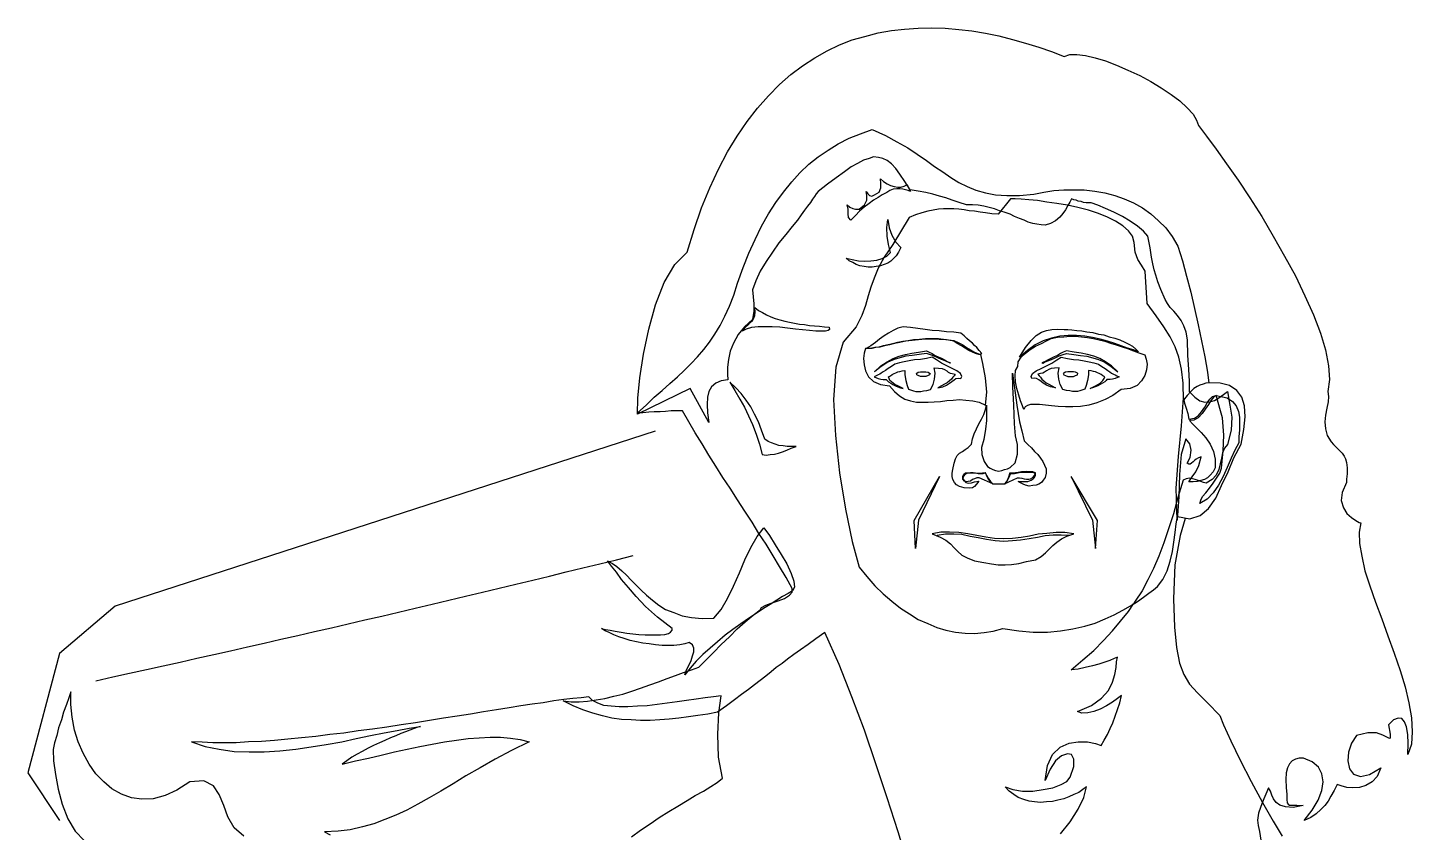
# Model space of a CAD drawing. Extents: x -23 to 67, y -119 to 59.
# Drawn here: x -17.2 to 39.8, y 26.2 to 59.3 of the extents above; entities that cross this region are included whole.
import ezdxf

# ---------------------------------------------------------------- set-up
doc = ezdxf.new("R2010")
doc.units = 0
doc.header["$LTSCALE"] = 25
doc.layers.get('0').update_dxf_attribs({"linetype": 'CONTINUOUS'})
for name, color, linetype in [('1', 7, 'CONTINUOUS'), ('3', 7, 'CONTINUOUS'), ('6', 7, 'CONTINUOUS'), ('7', 7, 'CONTINUOUS')]:
    doc.layers.add(name, color=color, linetype=linetype)

msp = doc.modelspace()

# ---------------------------------------------------------------- linework, layer by layer
for p, q in [((8.608, 42.663), (-13.63, 35.472)), ((-13.63, 35.472), (-15.919, 33.51)), ((-15.919, 33.51), (-17.227, 28.607)), ((-17.227, 28.607), (-15.919, 26.646))]:
    msp.add_line(p, q)
msp.add_arc((-195.978, 862.51), 849.735, 282.337286, 283.868964)
at = {"layer": '1', "linetype": 'CONTINUOUS'}
for points in [[(22.216, 43.746), (22.272, 44.27), (22.216, 44.87), (22.103, 45.451), (22.029, 45.825), (21.935, 45.825), (21.804, 45.863), (21.673, 45.92), (21.523, 45.994), (21.373, 46.088), (21.223, 46.181), (21.054, 46.275), (20.904, 46.369), (20.604, 46.425), (20.305, 46.444), (20.024, 46.462), (19.724, 46.462), (19.461, 46.425), (19.2, 46.406), (18.937, 46.369), (18.694, 46.313), (18.469, 46.275), (18.262, 46.219), (18.057, 46.181), (17.869, 46.125), (17.681, 46.107), (17.532, 46.069), (17.382, 46.069), (17.269, 46.069), (17.213, 45.882), (17.195, 45.657), (17.213, 45.395), (17.269, 45.151), (17.4, 44.907), (17.607, 44.72), (17.888, 44.589), (18.262, 44.533), (18.469, 44.308), (18.675, 44.12), (18.899, 43.989), (19.124, 43.915), (19.368, 43.858), (19.612, 43.858), (19.855, 43.858), (20.098, 43.877), (20.361, 43.895), (20.623, 43.933), (20.886, 43.951), (21.148, 43.971), (21.41, 43.951), (21.691, 43.915), (21.954, 43.858), (22.216, 43.746)], [(23.789, 43.558), (23.733, 43.708), (23.658, 43.915), (23.583, 44.158), (23.508, 44.42), (23.452, 44.701), (23.433, 44.945), (23.452, 45.17), (23.546, 45.338), (23.564, 45.526), (23.677, 45.713), (23.845, 45.863), (24.052, 46.032), (24.277, 46.163), (24.52, 46.275), (24.726, 46.388), (24.914, 46.481), (25.175, 46.538), (25.438, 46.556), (25.682, 46.575), (25.925, 46.575), (26.169, 46.556), (26.413, 46.519), (26.656, 46.481), (26.899, 46.425), (27.124, 46.369), (27.368, 46.294), (27.593, 46.219), (27.837, 46.144), (28.062, 46.069), (28.305, 45.976), (28.53, 45.9), (28.773, 45.807), (28.829, 45.638), (28.867, 45.432), (28.848, 45.189), (28.773, 44.964), (28.642, 44.739), (28.455, 44.552), (28.174, 44.42), (27.799, 44.383), (27.461, 44.139), (27.144, 43.971), (26.806, 43.839), (26.469, 43.746), (26.131, 43.69), (25.813, 43.67), (25.513, 43.67), (25.213, 43.69), (24.932, 43.708), (24.689, 43.746), (24.445, 43.764), (24.257, 43.764), (24.07, 43.764), (23.939, 43.727), (23.845, 43.67), (23.789, 43.558)], [(23.321, 45.058), (23.508, 43.746), (23.62, 43.053), (23.714, 42.678), (23.808, 42.266), (23.958, 42.115), (24.108, 41.984), (24.239, 41.834), (24.37, 41.703), (24.482, 41.553), (24.576, 41.422), (24.651, 41.272), (24.707, 41.123), (24.707, 40.935), (24.67, 40.767), (24.595, 40.654), (24.52, 40.56), (24.408, 40.486), (24.295, 40.448), (24.164, 40.429), (24.014, 40.41), (23.864, 40.448), (23.771, 40.486), (23.677, 40.523), (23.564, 40.598), (23.714, 40.598), (23.827, 40.598), (23.902, 40.598), (23.958, 40.598), (24.089, 40.654), (24.183, 40.711), (24.239, 40.767), (24.277, 40.86), (24.277, 40.916), (24.201, 40.954), (24.108, 40.972), (23.958, 40.972), (23.789, 40.972), (23.602, 40.954), (23.415, 40.916), (23.227, 40.898), (23.171, 40.767), (23.134, 40.673), (23.078, 40.579), (23.021, 40.486), (22.89, 40.486), (22.778, 40.486), (22.647, 40.486), (22.516, 40.486), (22.422, 40.579), (22.348, 40.654), (22.291, 40.767), (22.216, 40.954), (22.103, 40.916), (22.01, 40.916), (21.916, 40.916), (21.804, 40.935), (21.71, 40.954), (21.598, 40.954), (21.485, 40.935), (21.373, 40.898), (21.298, 40.804), (21.279, 40.711), (21.335, 40.635), (21.41, 40.56), (21.504, 40.523), (21.635, 40.542), (21.766, 40.579), (21.935, 40.616), (21.841, 40.486), (21.766, 40.392), (21.673, 40.335), (21.56, 40.317), (21.335, 40.335), (21.148, 40.392), (21.017, 40.466), (20.942, 40.56), (20.867, 40.673), (20.848, 40.804), (20.848, 40.935), (20.867, 41.085), (20.923, 41.347), (20.98, 41.535), (21.054, 41.666), (21.148, 41.76), (21.261, 41.834), (21.373, 41.91), (21.504, 42.003), (21.635, 42.134), (21.673, 42.359), (21.747, 42.565), (21.841, 42.772), (21.935, 42.977), (22.047, 43.165), (22.141, 43.352), (22.216, 43.558), (22.254, 43.746), (22.254, 43.427), (22.254, 43.109), (22.216, 42.752), (22.141, 42.322), (22.047, 42.003), (22.066, 41.703), (22.159, 41.422), (22.291, 41.216), (22.404, 41.141), (22.516, 41.085), (22.628, 41.048), (22.76, 41.029), (22.89, 41.048), (23.002, 41.085), (23.114, 41.123), (23.227, 41.179), (23.433, 41.366), (23.527, 41.722), (23.527, 42.115), (23.452, 42.471), (23.415, 42.977), (23.377, 43.746), (23.339, 44.495), (23.321, 45.058)], [(30.103, 39.005), (30.066, 40.317), (30.16, 41.629), (30.291, 42.884), (30.366, 44.046), (30.404, 43.821), (30.479, 43.614), (30.553, 43.39), (30.591, 43.165), (30.816, 43.202), (30.985, 43.315), (31.115, 43.465), (31.246, 43.652), (31.34, 43.839), (31.453, 43.989), (31.565, 44.102), (31.715, 44.139), (32.165, 44.046), (32.389, 43.895), (32.54, 43.708), (32.634, 43.483), (32.67, 43.24), (32.67, 42.977), (32.67, 42.715), (32.652, 42.453), (32.652, 42.191), (32.483, 41.89), (32.333, 41.553), (32.165, 41.179), (31.996, 40.804), (31.809, 40.448), (31.584, 40.129), (31.34, 39.867), (31.041, 39.698), (31.078, 39.829), (31.153, 39.98), (31.284, 40.129), (31.434, 40.317), (31.584, 40.523), (31.734, 40.729), (31.865, 40.935), (31.94, 41.141), (31.996, 41.854), (32.034, 42.509), (31.977, 43.221), (31.715, 44.139), (31.622, 44.083), (31.509, 43.951), (31.397, 43.764), (31.266, 43.577), (31.134, 43.39), (30.966, 43.221), (30.797, 43.127), (30.609, 43.109), (30.741, 42.977), (30.909, 42.808), (31.097, 42.621), (31.284, 42.396), (31.471, 42.134), (31.603, 41.834), (31.678, 41.516), (31.678, 41.16), (31.584, 40.992), (31.471, 40.86), (31.359, 40.747), (31.228, 40.673), (31.078, 40.635), (30.928, 40.598), (30.76, 40.579), (30.591, 40.579), (30.722, 40.785), (30.872, 40.992), (31.003, 41.253), (31.097, 41.609), (30.985, 41.572), (30.891, 41.516), (30.816, 41.46), (30.76, 41.404), (30.703, 41.347), (30.647, 41.31), (30.591, 41.31), (30.516, 41.347), (30.647, 41.591), (30.685, 41.89), (30.629, 42.153), (30.46, 42.359), (30.272, 41.703), (30.197, 40.879), (30.179, 39.961), (30.103, 39.005)], [(20.323, 40.804), (19.461, 39.005), (19.331, 37.844), (19.274, 38.987), (20.323, 40.804)], [(25.738, 40.804), (26.619, 39.005), (26.75, 37.844), (26.825, 38.987), (25.738, 40.804)], [(20.024, 38.443), (20.343, 38.312), (20.586, 38.181), (20.773, 38.031), (20.923, 37.862), (21.073, 37.712), (21.241, 37.563), (21.466, 37.45), (21.766, 37.338), (22.141, 37.262), (22.46, 37.206), (22.741, 37.169), (23.021, 37.169), (23.283, 37.187), (23.583, 37.225), (23.902, 37.3), (24.277, 37.375), (24.501, 37.506), (24.689, 37.656), (24.838, 37.806), (24.988, 37.956), (25.157, 38.106), (25.344, 38.237), (25.569, 38.349), (25.85, 38.443), (25.476, 38.499), (25.119, 38.499), (24.745, 38.462), (24.389, 38.425), (24.032, 38.349), (23.677, 38.293), (23.321, 38.256), (22.965, 38.237), (22.591, 38.256), (22.235, 38.312), (21.86, 38.368), (21.485, 38.443), (21.111, 38.499), (20.736, 38.518), (20.38, 38.518), (20.024, 38.443)]]:
    msp.add_lwpolyline(points, dxfattribs=at)
at = {"layer": '3', "linetype": 'CONTINUOUS'}
for points in [[(13.091, 38.686), (13.316, 38.368), (13.559, 37.993), (13.803, 37.599), (14.028, 37.206), (14.215, 36.813), (14.328, 36.494), (14.346, 36.251), (14.272, 36.101), (14.084, 35.988), (13.859, 35.857), (13.616, 35.707), (13.353, 35.538), (13.073, 35.37), (12.772, 35.164), (12.454, 34.958), (12.135, 34.733), (11.817, 34.508), (11.498, 34.265), (11.18, 34.002), (10.88, 33.74), (10.58, 33.477), (10.299, 33.196), (10.056, 32.916), (9.831, 32.635), (9.905, 32.84), (9.999, 33.028), (10.093, 33.234), (10.149, 33.421), (10.205, 33.59), (10.205, 33.74), (10.149, 33.871), (10.018, 33.965), (9.831, 33.909), (9.624, 33.871), (9.381, 33.852), (9.138, 33.852), (8.894, 33.852), (8.631, 33.871), (8.369, 33.909), (8.107, 33.946), (7.844, 34.002), (7.582, 34.058), (7.338, 34.134), (7.114, 34.208), (6.908, 34.283), (6.721, 34.377), (6.552, 34.452), (6.402, 34.546), (6.57, 34.508), (6.757, 34.471), (6.964, 34.433), (7.207, 34.395), (7.451, 34.359), (7.695, 34.321), (7.938, 34.302), (8.201, 34.283), (8.425, 34.283), (8.65, 34.283), (8.838, 34.283), (9.006, 34.302), (9.156, 34.339), (9.25, 34.395), (9.306, 34.471), (9.306, 34.546), (8.706, 35.014), (8.219, 35.445), (7.826, 35.857), (7.507, 36.232), (7.226, 36.569), (7.02, 36.869), (6.814, 37.113), (6.645, 37.338), (6.851, 37.225), (7.039, 37.094), (7.245, 36.925), (7.432, 36.738), (7.619, 36.532), (7.826, 36.326), (8.032, 36.12), (8.257, 35.914), (8.501, 35.707), (8.762, 35.502), (9.043, 35.333), (9.381, 35.201), (9.718, 35.07), (10.112, 34.995), (10.542, 34.958), (11.03, 34.977), (11.329, 35.333), (11.592, 35.783), (11.836, 36.288), (12.079, 36.832), (12.304, 37.375), (12.547, 37.881), (12.81, 38.33), (13.091, 38.686)], [(-15.446, 31.941), (-15.539, 31.697), (-15.634, 31.416), (-15.746, 31.098), (-15.839, 30.779), (-15.952, 30.461), (-16.027, 30.142), (-16.12, 29.843), (-16.176, 29.562), (-16.158, 29.093), (-16.083, 28.531), (-15.971, 27.931), (-15.802, 27.313), (-15.577, 26.713), (-15.278, 26.207), (-14.903, 25.814)], [(-8.326, 26.002), (-8.719, 26.339), (-8.982, 26.788), (-9.151, 27.257), (-9.338, 27.707), (-9.581, 28.063), (-9.975, 28.268), (-10.555, 28.231), (-11.08, 27.894), (-11.568, 27.669), (-12.054, 27.538), (-12.523, 27.519), (-12.954, 27.575), (-13.366, 27.725), (-13.76, 27.95), (-14.097, 28.231), (-14.416, 28.569), (-14.696, 28.962), (-14.94, 29.411), (-15.146, 29.88), (-15.296, 30.367), (-15.39, 30.892), (-15.446, 31.416), (-15.446, 31.941)], [(5.877, 31.735), (5.558, 31.697), (5.221, 31.66), (4.847, 31.623), (4.435, 31.566), (4.003, 31.492), (3.553, 31.436), (3.085, 31.36), (2.598, 31.285), (2.073, 31.191), (1.548, 31.117), (1.006, 31.023), (0.462, 30.93), (-0.1, 30.854), (-0.681, 30.761), (-1.262, 30.667), (-1.843, 30.574), (-2.442, 30.48), (-3.023, 30.405), (-3.623, 30.329), (-4.203, 30.236), (-4.784, 30.18), (-5.365, 30.105), (-5.947, 30.049), (-6.508, 29.992), (-7.07, 29.936), (-7.595, 29.899), (-8.139, 29.88), (-8.645, 29.843), (-9.131, 29.843), (-9.6, 29.843), (-10.049, 29.861), (-10.481, 29.88), (-9.918, 29.692), (-9.338, 29.58), (-8.719, 29.487), (-8.101, 29.468), (-7.483, 29.468), (-6.845, 29.505), (-6.19, 29.58), (-5.553, 29.674), (-4.934, 29.768), (-4.297, 29.88), (-3.697, 30.011), (-3.117, 30.142), (-2.554, 30.255), (-2.011, 30.349), (-1.524, 30.442), (-1.056, 30.517), (-1.168, 30.48), (-1.318, 30.423), (-1.487, 30.367), (-1.674, 30.293), (-1.861, 30.217), (-2.068, 30.124), (-2.293, 30.049), (-2.518, 29.936), (-2.742, 29.843), (-2.986, 29.73), (-3.211, 29.618), (-3.454, 29.487), (-3.661, 29.374), (-3.885, 29.243), (-4.091, 29.093), (-4.279, 28.962), (-3.735, 29.093), (-3.192, 29.206), (-2.667, 29.337), (-2.124, 29.468), (-1.599, 29.58), (-1.075, 29.692), (-0.569, 29.787), (-0.063, 29.88), (0.425, 29.955), (0.912, 30.011), (1.361, 30.049), (1.811, 30.068), (2.242, 30.068), (2.655, 30.03), (3.048, 29.974), (3.422, 29.88), (2.691, 29.524), (2.017, 29.168), (1.399, 28.812), (0.818, 28.475), (0.293, 28.156), (-0.212, 27.856), (-0.7, 27.575), (-1.168, 27.313), (-1.618, 27.069), (-2.068, 26.864), (-2.518, 26.676), (-2.967, 26.508), (-3.436, 26.376), (-3.942, 26.263), (-4.447, 26.207), (-5.009, 26.17), (-4.766, 26.058)], [(7.639, 25.964), (8.013, 26.245), (8.407, 26.508), (8.782, 26.77), (9.175, 27.013), (9.55, 27.238), (9.925, 27.463), (10.262, 27.669), (10.599, 27.856), (10.899, 28.044), (11.161, 28.212), (11.386, 28.381), (11.217, 29.243), (11.199, 30.199), (11.236, 31.079), (11.329, 31.773), (11.011, 31.735), (10.674, 31.697), (10.299, 31.641), (9.905, 31.585), (9.512, 31.529), (9.1, 31.472), (8.688, 31.416), (8.276, 31.36), (7.882, 31.342), (7.488, 31.323), (7.133, 31.323), (6.795, 31.342), (6.496, 31.379), (6.252, 31.472), (6.027, 31.585), (5.877, 31.735)]]:
    msp.add_lwpolyline(points, dxfattribs=at)
at = {"layer": '6', "linetype": 'CONTINUOUS'}
for points in [[(19.124, 52.533), (19.031, 52.571), (18.919, 52.609), (18.806, 52.627), (18.694, 52.646), (18.562, 52.646), (18.412, 52.627), (18.281, 52.571), (18.15, 52.496), (17.963, 52.402), (17.794, 52.29), (17.607, 52.177), (17.419, 52.047), (17.213, 51.896), (17.026, 51.728), (16.857, 51.541), (16.67, 51.353), (16.576, 51.466), (16.557, 51.615), (16.557, 51.803), (16.52, 51.99), (16.633, 51.896), (16.745, 51.84), (16.857, 51.803), (17.007, 51.803), (17.232, 51.99), (17.326, 52.177), (17.326, 52.365), (17.307, 52.533), (17.363, 52.44), (17.438, 52.365), (17.532, 52.346), (17.644, 52.402), (17.832, 52.515), (17.906, 52.684), (17.906, 52.871), (17.888, 53.058), (18.019, 52.946), (18.169, 52.852), (18.3, 52.777), (18.45, 52.74), (18.6, 52.721), (18.731, 52.721), (18.862, 52.758), (18.975, 52.814), (19.012, 52.758), (19.049, 52.684), (19.087, 52.609), (19.124, 52.533)], [(17.719, 49.442), (17.551, 49.423), (17.382, 49.423), (17.213, 49.442), (17.045, 49.479), (16.894, 49.536), (16.745, 49.61), (16.595, 49.685), (16.482, 49.798), (16.726, 49.742), (16.988, 49.685), (17.251, 49.667), (17.494, 49.685), (17.738, 49.704), (17.963, 49.779), (18.15, 49.873), (18.3, 50.022), (18.225, 50.36), (18.169, 50.697), (18.15, 51.053), (18.188, 51.39), (18.244, 51.034), (18.356, 50.735), (18.525, 50.454), (18.731, 50.229), (18.637, 50.042), (18.543, 49.891), (18.431, 49.779), (18.318, 49.667), (18.188, 49.592), (18.037, 49.536), (17.888, 49.479), (17.719, 49.442)], [(12.716, 47.756), (12.866, 47.643), (13.035, 47.549), (13.203, 47.456), (13.372, 47.381), (13.559, 47.306), (13.746, 47.25), (13.953, 47.193), (14.14, 47.156), (14.346, 47.119), (14.552, 47.081), (14.759, 47.063), (14.965, 47.025), (15.171, 47.006), (15.377, 46.987), (15.583, 46.968), (15.771, 46.95), (15.789, 46.856), (15.733, 46.818), (15.62, 46.781), (15.452, 46.781), (15.227, 46.781), (14.965, 46.818), (14.684, 46.838), (14.384, 46.874), (14.065, 46.912), (13.746, 46.95), (13.428, 46.968), (13.129, 46.968), (12.848, 46.968), (12.585, 46.931), (12.36, 46.874), (12.191, 46.781), (12.323, 46.931), (12.435, 47.043), (12.529, 47.137), (12.623, 47.231), (12.679, 47.324), (12.716, 47.437), (12.735, 47.568), (12.716, 47.756)], [(11.685, 44.682), (11.892, 44.345), (12.098, 43.989), (12.285, 43.652), (12.454, 43.296), (12.623, 42.94), (12.772, 42.547), (12.904, 42.134), (13.016, 41.703), (13.185, 41.685), (13.353, 41.703), (13.522, 41.722), (13.69, 41.76), (13.859, 41.816), (14.028, 41.89), (14.215, 41.966), (14.421, 42.041), (14.234, 42.041), (14.047, 42.041), (13.878, 42.059), (13.71, 42.078), (13.559, 42.134), (13.409, 42.191), (13.26, 42.247), (13.129, 42.34), (12.997, 42.715), (12.866, 43.053), (12.697, 43.371), (12.547, 43.67), (12.36, 43.951), (12.154, 44.214), (11.93, 44.458), (11.685, 44.682)]]:
    msp.add_lwpolyline(points, dxfattribs=at)
at = {"layer": '7', "linetype": 'CONTINUOUS'}
for points in [[(30.629, 44.27), (30.609, 44.289), (30.609, 44.72), (30.591, 45.226), (30.553, 45.788), (30.535, 46.425), (30.479, 46.744), (30.384, 47.006), (30.272, 47.231), (30.123, 47.437), (29.972, 47.605), (29.823, 47.756), (29.71, 47.924), (29.617, 48.093), (29.43, 48.505), (29.317, 48.823), (29.223, 49.086), (29.167, 49.311), (29.111, 49.554), (29.054, 49.835), (28.998, 50.21), (28.904, 50.697), (28.717, 50.904), (28.474, 51.109), (28.174, 51.316), (27.855, 51.503), (27.499, 51.69), (27.162, 51.84), (26.843, 51.971), (26.562, 52.065), (26.45, 52.065), (26.356, 52.065), (26.244, 52.083), (26.15, 52.121), (26.037, 52.14), (25.944, 52.177), (25.85, 52.196), (25.757, 52.234), (25.682, 52.103), (25.607, 51.953), (25.607, 51.953), (25.513, 51.784), (25.4, 51.634), (25.27, 51.484), (25.101, 51.334), (24.894, 51.222), (24.67, 51.147), (24.501, 51.165), (24.333, 51.185), (24.164, 51.222), (23.976, 51.278), (23.808, 51.353), (23.62, 51.428), (23.415, 51.503), (23.227, 51.597), (23.021, 51.671), (22.853, 51.728), (22.797, 51.746), (22.591, 51.822), (22.366, 51.878), (22.141, 51.934), (21.916, 51.971), (21.673, 51.99), (21.429, 51.99), (21.129, 52.083), (20.848, 52.177), (20.586, 52.272), (20.323, 52.346), (20.042, 52.421), (19.761, 52.496), (19.443, 52.552), (19.106, 52.609), (18.899, 52.946), (18.694, 53.246), (18.525, 53.489), (18.338, 53.676), (18.169, 53.808), (17.981, 53.901), (17.813, 53.939), (17.607, 53.957), (17.419, 53.901), (17.195, 53.827), (16.95, 53.695), (16.689, 53.545), (16.408, 53.339), (16.07, 53.096), (15.714, 52.833), (15.321, 52.533), (15.246, 52.44), (15.171, 52.328), (15.096, 52.215), (15.002, 52.083), (14.889, 51.934), (14.759, 51.765), (14.628, 51.578), (14.477, 51.353), (14.252, 51.091), (13.991, 50.772), (13.71, 50.416), (13.447, 50.042), (13.185, 49.648), (12.941, 49.255), (12.754, 48.861), (12.623, 48.486), (12.641, 48.206), (12.679, 47.905), (12.679, 47.605), (12.623, 47.268), (12.285, 46.968), (12.023, 46.65), (11.836, 46.294), (11.705, 45.956), (11.629, 45.619), (11.592, 45.301), (11.592, 45.02), (11.611, 44.777), (11.329, 44.739), (11.105, 44.645), (10.936, 44.495), (10.823, 44.308), (10.767, 44.064), (10.749, 43.764), (10.767, 43.427), (10.823, 43.033), (10.056, 44.42), (7.882, 43.371), (7.9, 44.027), (7.976, 44.87), (8.125, 45.844), (8.35, 46.874), (8.631, 47.868), (8.987, 48.786), (9.419, 49.536), (9.925, 50.042), (10.224, 50.978), (10.524, 51.859), (10.861, 52.684), (11.217, 53.451), (11.592, 54.164), (11.986, 54.819), (12.398, 55.419), (12.828, 55.962), (13.278, 56.468), (13.728, 56.937), (14.196, 57.349), (14.684, 57.705), (15.19, 58.042), (15.695, 58.323), (16.201, 58.567), (16.726, 58.773), (17.251, 58.923), (17.794, 59.073), (18.338, 59.166), (18.881, 59.223), (19.443, 59.26), (19.986, 59.279), (20.548, 59.26), (21.111, 59.204), (21.654, 59.148), (22.216, 59.054), (22.76, 58.941), (23.321, 58.792), (23.864, 58.642), (24.408, 58.473), (24.932, 58.305), (25.457, 58.098), (25.682, 58.174), (25.981, 58.174), (26.338, 58.136), (26.731, 58.042), (27.162, 57.911), (27.612, 57.742), (28.08, 57.537), (28.567, 57.312), (29.017, 57.068), (29.448, 56.806), (29.86, 56.525), (30.216, 56.262), (30.516, 55.981), (30.76, 55.719), (30.909, 55.476), (30.985, 55.251), (31.322, 54.819), (31.715, 54.276), (32.146, 53.676), (32.614, 53.002), (33.102, 52.272), (33.589, 51.503), (34.057, 50.697), (34.526, 49.873), (34.975, 49.067), (35.369, 48.242), (35.725, 47.456), (36.006, 46.706), (36.212, 46.013), (36.343, 45.357), (36.381, 44.795), (36.306, 44.308), (36.343, 44.102), (36.324, 43.877), (36.268, 43.614), (36.212, 43.334), (36.194, 43.053), (36.212, 42.772), (36.287, 42.49), (36.455, 42.228), (36.549, 42.115), (36.643, 42.022), (36.736, 41.928), (36.83, 41.834), (36.905, 41.76), (36.98, 41.647), (37.037, 41.535), (37.074, 41.385), (37.112, 41.16), (37.112, 40.916), (37.074, 40.691), (37.074, 40.56), (36.905, 40.148), (36.868, 39.811), (36.961, 39.511), (37.093, 39.286), (37.28, 39.118), (37.467, 38.987), (37.598, 38.911), (37.674, 38.893), (37.598, 38.518), (37.618, 38.049), (37.711, 37.525), (37.842, 36.925), (38.048, 36.307), (38.273, 35.632), (38.536, 34.939), (38.779, 34.246), (39.042, 33.534), (39.285, 32.822), (39.491, 32.147), (39.641, 31.492), (39.753, 30.873), (39.791, 30.293), (39.753, 29.787), (39.603, 29.355), (39.623, 29.805), (39.603, 30.18), (39.547, 30.498), (39.472, 30.705), (39.36, 30.835), (39.21, 30.854), (39.022, 30.779), (38.817, 30.574), (38.873, 30.199), (38.873, 30.03), (38.854, 30.011), (38.741, 30.068), (38.573, 30.161), (38.311, 30.255), (37.955, 30.255), (37.486, 30.142), (37.28, 29.824), (37.168, 29.449), (37.13, 29.093), (37.205, 28.774), (37.374, 28.549), (37.655, 28.456), (38.03, 28.531), (38.498, 28.812), (38.348, 28.456), (38.142, 28.231), (37.879, 28.081), (37.618, 28.007), (37.337, 27.987), (37.093, 28.007), (36.868, 28.063), (36.7, 28.119), (36.568, 27.875), (36.437, 27.65), (36.324, 27.444), (36.194, 27.257), (36.025, 27.088), (35.838, 26.92), (35.613, 26.77), (35.332, 26.639), (35.669, 27.069), (35.912, 27.482), (36.062, 27.875), (36.118, 28.231), (36.062, 28.569), (35.931, 28.831), (35.669, 29.056), (35.312, 29.206), (35.125, 29.206), (34.975, 29.168), (34.844, 29.093), (34.732, 28.981), (34.657, 28.812), (34.601, 28.606), (34.582, 28.325), (34.601, 28.007), (34.619, 27.707), (34.619, 27.5), (34.638, 27.37), (34.675, 27.313), (34.732, 27.276), (34.863, 27.276), (35.032, 27.276), (35.294, 27.257), (34.882, 27.182), (34.563, 27.201), (34.338, 27.276), (34.189, 27.388), (34.076, 27.538), (34.001, 27.688), (33.945, 27.856), (33.87, 27.987), (33.608, 27.37), (33.458, 26.938), (33.42, 26.657), (33.439, 26.432), (33.496, 26.189), (33.552, 25.833)], [(19.049, 24.765), (18.618, 26.17), (18.169, 27.575), (17.7, 28.981), (17.232, 30.367), (16.707, 31.735), (16.183, 33.065), (15.602, 34.377), (15.227, 34.115), (14.909, 33.89), (14.59, 33.665), (14.328, 33.477), (14.065, 33.29), (13.84, 33.103), (13.597, 32.934), (13.391, 32.766), (13.166, 32.579), (12.941, 32.41), (12.697, 32.222), (12.454, 32.035), (12.173, 31.829), (11.873, 31.604), (11.554, 31.36), (11.18, 31.098), (10.787, 31.023), (10.374, 30.967), (9.981, 30.911), (9.587, 30.854), (9.194, 30.817), (8.8, 30.779), (8.407, 30.761), (8.013, 30.761), (7.619, 30.779), (7.226, 30.798), (6.833, 30.854), (6.439, 30.948), (6.046, 31.06), (5.634, 31.191), (5.24, 31.36), (4.828, 31.566), (5.146, 31.529), (5.484, 31.529), (5.821, 31.548), (6.177, 31.604), (6.533, 31.66), (6.908, 31.754), (7.282, 31.848), (7.657, 31.96), (8.013, 32.091), (8.388, 32.222), (8.744, 32.354), (9.1, 32.485), (9.456, 32.615), (9.774, 32.728), (10.112, 32.84), (10.411, 32.953), (10.711, 33.253), (11.011, 33.553), (11.329, 33.89), (11.667, 34.208), (11.986, 34.527), (12.323, 34.827), (12.641, 35.089), (12.941, 35.314), (12.997, 35.408), (13.166, 35.502), (13.391, 35.595), (13.672, 35.689), (13.934, 35.783), (14.14, 35.914), (14.252, 36.044), (14.252, 36.195), (14.009, 36.645), (13.728, 37.094), (13.466, 37.543), (13.185, 38.012), (12.885, 38.462), (12.604, 38.93), (12.304, 39.38), (12.004, 39.849), (11.705, 40.317), (11.405, 40.767), (11.105, 41.235), (10.823, 41.685), (10.542, 42.153), (10.262, 42.603), (9.999, 43.053), (9.737, 43.502), (9.512, 43.502), (9.268, 43.502), (9.043, 43.483), (8.819, 43.465), (8.575, 43.465), (8.35, 43.446), (8.107, 43.427), (7.882, 43.427), (8.238, 43.746), (8.575, 44.064), (8.894, 44.345), (9.212, 44.626), (9.531, 44.907), (9.812, 45.17), (10.093, 45.451), (10.355, 45.732), (10.618, 46.032), (10.843, 46.332), (11.068, 46.669), (11.292, 47.025), (11.48, 47.4), (11.667, 47.812), (11.854, 48.262), (12.004, 48.767), (12.229, 49.405), (12.472, 50.004), (12.735, 50.566), (12.997, 51.109), (13.278, 51.615), (13.578, 52.083), (13.897, 52.515), (14.234, 52.927), (14.571, 53.302), (14.946, 53.658), (15.321, 53.957), (15.733, 54.239), (16.145, 54.501), (16.595, 54.726), (17.063, 54.913), (17.551, 55.082), (18.093, 54.838), (18.562, 54.576), (19.012, 54.333), (19.405, 54.07), (19.78, 53.808), (20.118, 53.564), (20.455, 53.339), (20.792, 53.114), (21.111, 52.908), (21.466, 52.74), (21.822, 52.589), (22.216, 52.477), (22.628, 52.402), (23.096, 52.365), (23.62, 52.365), (24.201, 52.421), (24.614, 52.515), (25.026, 52.571), (25.438, 52.609), (25.85, 52.609), (26.282, 52.609), (26.712, 52.552), (27.124, 52.477), (27.537, 52.365), (27.93, 52.234), (28.305, 52.065), (28.68, 51.859), (29.017, 51.615), (29.335, 51.334), (29.635, 51.034), (29.898, 50.679), (30.141, 50.285), (30.328, 49.685), (30.497, 49.048), (30.666, 48.393), (30.816, 47.718), (30.966, 47.043), (31.115, 46.388), (31.246, 45.732), (31.359, 45.094), (31.415, 44.645), (31.415, 44.664)], [(29.298, 36.269), (29.523, 36.569), (29.691, 36.925), (29.823, 37.319), (29.916, 37.712), (29.972, 38.106), (30.029, 38.499), (30.066, 38.855), (30.123, 39.155), (30.629, 39.061), (31.059, 39.192), (31.397, 39.492), (31.696, 39.905), (31.94, 40.429), (32.202, 40.992), (32.446, 41.572), (32.746, 42.134), (32.858, 42.734), (32.914, 43.258), (32.877, 43.708), (32.765, 44.064), (32.558, 44.345), (32.258, 44.552), (31.884, 44.645), (31.415, 44.664), (31.284, 44.645), (31.172, 44.608), (31.041, 44.57), (30.928, 44.514), (30.797, 44.42), (30.666, 44.308), (30.516, 44.139), (30.366, 43.951), (30.348, 44.645), (30.291, 45.226), (30.179, 45.713), (30.029, 46.144), (29.823, 46.556), (29.56, 46.968), (29.241, 47.418), (28.867, 47.924), (28.792, 49.255), (28.642, 49.498), (28.492, 49.742), (28.38, 50.042), (28.343, 50.435), (28.267, 50.697), (28.098, 50.922), (27.874, 51.129), (27.574, 51.316), (27.237, 51.484), (26.862, 51.634), (26.45, 51.765), (26.019, 51.878), (25.588, 51.971), (25.157, 52.047), (24.745, 52.103), (24.351, 52.159), (23.996, 52.196), (23.677, 52.215), (23.433, 52.234), (23.246, 52.234), (22.741, 51.597), (22.478, 51.615), (22.216, 51.653), (21.991, 51.69), (21.766, 51.728), (21.542, 51.746), (21.335, 51.784), (21.111, 51.803), (20.904, 51.822), (20.698, 51.822), (20.492, 51.822), (20.286, 51.803), (20.062, 51.765), (19.837, 51.728), (19.593, 51.653), (19.331, 51.578), (19.068, 51.466), (18.394, 50.36), (18.037, 49.835), (17.794, 49.385), (17.625, 48.973), (17.494, 48.599), (17.382, 48.242), (17.269, 47.849), (17.119, 47.437), (16.894, 46.968), (16.351, 46.332), (16.052, 45.301), (15.958, 43.971), (16.032, 42.49), (16.201, 40.954), (16.445, 39.455), (16.726, 38.125), (17.007, 37.075), (17.326, 36.681), (17.663, 36.307), (18, 35.97), (18.356, 35.67), (18.712, 35.389), (19.087, 35.145), (19.443, 34.921), (19.837, 34.752), (20.211, 34.583), (20.586, 34.471), (20.98, 34.395), (21.373, 34.359), (21.766, 34.339), (22.159, 34.377), (22.535, 34.433), (22.928, 34.546), (23.583, 34.452), (24.183, 34.395), (24.763, 34.395), (25.307, 34.452), (25.813, 34.527), (26.3, 34.64), (26.731, 34.771), (27.144, 34.939), (27.518, 35.108), (27.874, 35.295), (28.192, 35.482), (28.474, 35.651), (28.717, 35.839), (28.942, 36.007), (29.129, 36.139), (29.298, 36.269)], [(22.066, 45.863), (21.954, 45.994), (21.86, 46.107), (21.766, 46.201), (21.673, 46.294), (21.56, 46.388), (21.448, 46.481), (21.335, 46.594), (21.205, 46.706), (20.904, 46.744), (20.604, 46.762), (20.305, 46.8), (20.024, 46.818), (19.724, 46.856), (19.424, 46.894), (19.124, 46.931), (18.824, 46.968), (18.6, 46.912), (18.412, 46.818), (18.225, 46.706), (18.037, 46.594), (17.85, 46.462), (17.681, 46.313), (17.494, 46.181), (17.307, 46.069), (17.476, 46.088), (17.663, 46.125), (17.832, 46.144), (18.019, 46.201), (18.206, 46.237), (18.394, 46.275), (18.6, 46.332), (18.806, 46.369), (19.031, 46.406), (19.256, 46.444), (19.499, 46.462), (19.743, 46.481), (20.005, 46.481), (20.286, 46.481), (20.586, 46.444), (20.904, 46.406), (21.092, 46.313), (21.279, 46.219), (21.429, 46.107), (21.598, 46.013), (21.729, 45.938), (21.86, 45.882), (21.972, 45.844), (22.066, 45.863)], [(23.62, 45.713), (23.864, 46.107), (24.089, 46.406), (24.295, 46.613), (24.52, 46.744), (24.726, 46.818), (24.951, 46.856), (25.195, 46.874), (25.457, 46.856), (25.607, 46.856), (25.776, 46.838), (25.981, 46.818), (26.188, 46.8), (26.394, 46.762), (26.637, 46.725), (26.862, 46.669), (27.087, 46.631), (27.312, 46.556), (27.537, 46.5), (27.743, 46.425), (27.949, 46.332), (28.118, 46.257), (28.267, 46.163), (28.399, 46.05), (28.511, 45.938), (28.305, 46.013), (28.062, 46.088), (27.799, 46.181), (27.537, 46.275), (27.237, 46.369), (26.937, 46.462), (26.619, 46.519), (26.3, 46.575), (25.963, 46.613), (25.625, 46.613), (25.27, 46.575), (24.932, 46.5), (24.595, 46.388), (24.257, 46.219), (23.939, 45.994), (23.62, 45.713)], [(21.205, 44.833), (21.241, 44.926), (21.185, 45.038), (21.036, 45.151), (20.848, 45.245), (20.623, 45.357), (20.399, 45.47), (20.192, 45.601), (20.024, 45.713), (19.78, 45.657), (19.537, 45.619), (19.293, 45.601), (19.068, 45.563), (18.862, 45.526), (18.675, 45.488), (18.487, 45.432), (18.338, 45.338), (18.206, 45.245), (18.093, 45.17), (18, 45.114), (17.925, 45.058), (17.869, 45.02), (17.794, 44.982), (17.719, 44.945), (17.625, 44.907), (17.794, 44.833), (17.906, 44.813), (18, 44.795), (18.131, 44.795), (18.169, 44.757), (18.225, 44.701), (18.318, 44.645), (18.394, 44.589), (18.506, 44.533), (18.6, 44.495), (18.712, 44.458), (18.824, 44.42), (18.712, 44.476), (18.6, 44.533), (18.487, 44.589), (18.412, 44.645), (18.338, 44.701), (18.281, 44.757), (18.244, 44.833), (18.225, 44.907), (18.3, 44.945), (18.375, 45.001), (18.45, 45.038), (18.525, 45.076), (18.6, 45.114), (18.694, 45.132), (18.787, 45.151), (18.899, 45.17), (18.899, 44.982), (18.937, 44.757), (18.993, 44.552), (19.049, 44.401), (19.162, 44.364), (19.256, 44.327), (19.349, 44.308), (19.443, 44.308), (19.555, 44.308), (19.668, 44.327), (19.799, 44.345), (19.949, 44.383), (20.062, 44.589), (20.118, 44.813), (20.136, 45.058), (20.098, 45.282), (20.286, 45.263), (20.436, 45.245), (20.53, 45.207), (20.623, 45.151), (20.68, 45.094), (20.755, 45.058), (20.848, 45.038), (20.96, 45.02), (20.923, 44.945), (20.867, 44.889), (20.811, 44.813), (20.736, 44.739), (20.642, 44.664), (20.53, 44.608), (20.399, 44.533), (20.249, 44.458), (20.455, 44.495), (20.604, 44.57), (20.736, 44.645), (20.829, 44.72), (20.923, 44.777), (20.998, 44.833), (21.092, 44.851), (21.205, 44.833)], [(17.644, 45.114), (17.906, 45.357), (18.169, 45.526), (18.412, 45.657), (18.656, 45.751), (18.919, 45.825), (19.18, 45.882), (19.461, 45.92), (19.78, 45.976), (19.893, 45.92), (20.024, 45.863), (20.136, 45.788), (20.267, 45.732), (20.399, 45.675), (20.53, 45.601), (20.642, 45.544), (20.773, 45.488), (20.755, 45.47), (20.68, 45.507), (20.548, 45.563), (20.399, 45.619), (20.249, 45.695), (20.08, 45.769), (19.911, 45.825), (19.78, 45.863), (19.481, 45.825), (19.2, 45.788), (18.937, 45.751), (18.694, 45.695), (18.45, 45.619), (18.188, 45.507), (17.925, 45.338), (17.644, 45.114)], [(24.127, 44.833), (24.089, 44.926), (24.145, 45.038), (24.295, 45.151), (24.501, 45.245), (24.726, 45.357), (24.951, 45.47), (25.157, 45.601), (25.326, 45.713), (25.588, 45.657), (25.832, 45.619), (26.057, 45.601), (26.282, 45.563), (26.487, 45.526), (26.675, 45.488), (26.862, 45.432), (27.012, 45.338), (27.144, 45.245), (27.256, 45.17), (27.331, 45.114), (27.405, 45.058), (27.481, 45.02), (27.556, 44.982), (27.63, 44.945), (27.724, 44.907), (27.556, 44.833), (27.443, 44.813), (27.349, 44.795), (27.218, 44.795), (27.18, 44.757), (27.124, 44.701), (27.031, 44.645), (26.937, 44.589), (26.843, 44.533), (26.731, 44.495), (26.619, 44.458), (26.525, 44.42), (26.637, 44.476), (26.75, 44.533), (26.843, 44.589), (26.937, 44.645), (26.993, 44.701), (27.049, 44.757), (27.106, 44.833), (27.124, 44.907), (27.049, 44.945), (26.975, 45.001), (26.899, 45.038), (26.825, 45.076), (26.75, 45.114), (26.656, 45.132), (26.562, 45.151), (26.45, 45.17), (26.45, 44.982), (26.413, 44.757), (26.356, 44.552), (26.3, 44.401), (26.188, 44.364), (26.094, 44.327), (26.001, 44.308), (25.888, 44.308), (25.794, 44.308), (25.682, 44.327), (25.551, 44.345), (25.4, 44.383), (25.288, 44.589), (25.232, 44.813), (25.213, 45.058), (25.251, 45.282), (25.063, 45.263), (24.914, 45.245), (24.82, 45.207), (24.726, 45.151), (24.651, 45.094), (24.576, 45.058), (24.482, 45.038), (24.37, 45.02), (24.426, 44.945), (24.482, 44.889), (24.539, 44.813), (24.614, 44.739), (24.707, 44.664), (24.82, 44.608), (24.951, 44.533), (25.101, 44.458), (24.894, 44.495), (24.726, 44.57), (24.595, 44.645), (24.501, 44.72), (24.408, 44.777), (24.314, 44.833), (24.221, 44.851), (24.127, 44.833)], [(27.668, 45.114), (27.405, 45.357), (27.162, 45.526), (26.919, 45.657), (26.675, 45.751), (26.413, 45.825), (26.15, 45.882), (25.869, 45.92), (25.551, 45.976), (25.42, 45.92), (25.307, 45.863), (25.175, 45.788), (25.045, 45.732), (24.932, 45.675), (24.801, 45.601), (24.67, 45.544), (24.539, 45.488), (24.576, 45.47), (24.651, 45.507), (24.782, 45.563), (24.932, 45.619), (25.082, 45.695), (25.251, 45.769), (25.42, 45.825), (25.551, 45.863), (25.85, 45.825), (26.131, 45.788), (26.394, 45.751), (26.637, 45.695), (26.862, 45.619), (27.124, 45.507), (27.387, 45.338), (27.668, 45.114)], [(19.649, 45.114), (19.761, 45.114), (19.855, 45.094), (19.911, 45.058), (19.93, 45.038), (19.911, 44.982), (19.855, 44.964), (19.761, 44.926), (19.649, 44.926), (19.537, 44.926), (19.443, 44.964), (19.387, 44.982), (19.368, 45.038), (19.387, 45.058), (19.443, 45.094), (19.537, 45.114), (19.649, 45.114)], [(25.719, 45.114), (25.607, 45.114), (25.513, 45.094), (25.438, 45.058), (25.42, 45.038), (25.438, 44.982), (25.513, 44.964), (25.607, 44.926), (25.719, 44.926), (25.832, 44.926), (25.925, 44.964), (26.001, 44.982), (26.019, 45.038), (26.001, 45.058), (25.925, 45.094), (25.832, 45.114), (25.719, 45.114)], [(30.629, 44.27), (30.834, 44.064), (31.041, 43.915), (31.246, 43.858), (31.453, 43.877), (31.64, 43.933), (31.828, 44.046), (32.015, 44.176), (32.184, 44.308), (32.277, 43.746), (32.353, 43.24), (32.333, 42.715), (32.184, 42.115), (32.052, 41.966), (31.977, 41.778), (31.94, 41.553), (31.884, 41.329), (31.828, 41.085), (31.715, 40.86), (31.547, 40.673), (31.303, 40.523), (31.19, 40.56), (31.078, 40.598), (30.966, 40.635), (30.853, 40.673), (30.741, 40.711), (30.609, 40.729), (30.479, 40.711), (30.348, 40.654), (30.141, 39.942), (29.954, 39.267), (29.748, 38.649), (29.56, 38.068), (29.354, 37.525), (29.129, 37.019), (28.904, 36.551), (28.661, 36.101), (28.38, 35.67), (28.305, 35.558), (28.305, 35.558)], [(22.516, 40.504), (21.954, 40.747), (21.86, 40.747), (21.766, 40.711), (21.673, 40.673), (21.598, 40.616), (21.504, 40.598), (21.429, 40.579), (21.354, 40.616), (21.279, 40.691), (21.279, 40.747), (21.279, 40.823), (21.317, 40.898), (21.392, 40.954), (21.504, 40.954), (21.617, 40.954), (21.71, 40.954), (21.804, 40.954), (21.898, 40.935), (21.991, 40.935), (22.085, 40.954), (22.197, 40.972), (22.254, 40.86), (22.328, 40.729), (22.422, 40.598), (22.516, 40.504)], [(23.002, 40.504), (23.527, 40.747), (23.62, 40.747), (23.714, 40.729), (23.808, 40.711), (23.902, 40.691), (23.996, 40.691), (24.07, 40.711), (24.164, 40.767), (24.239, 40.841), (24.277, 40.935), (24.277, 40.954), (24.239, 40.972), (24.164, 40.992), (24.032, 40.992), (23.92, 41.01), (23.808, 40.992), (23.695, 40.992), (23.564, 40.972), (23.452, 40.954), (23.339, 40.935), (23.208, 40.935), (23.171, 40.823), (23.134, 40.711), (23.078, 40.598), (23.002, 40.504)], [(30.441, 39.08), (30.235, 38.368), (30.01, 37.169), (29.954, 35.763), (29.991, 34.602), (30.085, 33.758), (30.197, 33.121), (30.384, 32.653), (30.609, 32.26), (30.947, 31.904), (31.359, 31.492), (31.865, 30.967), (32.015, 30.574), (32.315, 29.917), (32.708, 29.13), (33.158, 28.25), (33.626, 27.388), (34.057, 26.62), (34.432, 26.002)], [(20.23, 38.387), (20.567, 38.443), (20.904, 38.443), (21.241, 38.425), (21.579, 38.349), (21.916, 38.293), (22.254, 38.218), (22.609, 38.162), (22.965, 38.143), (23.321, 38.162), (23.658, 38.2), (24.014, 38.256), (24.351, 38.312), (24.67, 38.368), (25.007, 38.405), (25.326, 38.405), (25.663, 38.387)], [(25.307, 26.095), (25.7, 26.582), (26.037, 27.107), (26.262, 27.594), (26.375, 28.025), (26.225, 27.913), (26.057, 27.8), (25.85, 27.707), (25.644, 27.613), (25.438, 27.538), (25.195, 27.482), (24.97, 27.426), (24.726, 27.406), (24.482, 27.388), (24.239, 27.406), (24.014, 27.444), (23.789, 27.5), (23.564, 27.594), (23.377, 27.707), (23.19, 27.856), (23.021, 28.025), (23.339, 27.913), (23.733, 27.856), (24.164, 27.856), (24.595, 27.913), (24.988, 27.987), (25.326, 28.119), (25.569, 28.25), (25.7, 28.419), (25.85, 28.868), (25.85, 29.168), (25.757, 29.355), (25.588, 29.393), (25.344, 29.299), (25.101, 29.093), (24.876, 28.756), (24.67, 28.288), (24.763, 28.906), (24.97, 29.355), (25.288, 29.655), (25.663, 29.824), (26.037, 29.88), (26.413, 29.88), (26.75, 29.805), (26.975, 29.73), (27.106, 29.955), (27.237, 30.18), (27.349, 30.423), (27.461, 30.667), (27.556, 30.93), (27.649, 31.211), (27.743, 31.492), (27.818, 31.791), (27.649, 31.66), (27.443, 31.51), (27.2, 31.36), (26.937, 31.229), (26.675, 31.135), (26.431, 31.079), (26.188, 31.06), (26.001, 31.135), (26.581, 31.379), (26.993, 31.679), (27.274, 31.997), (27.443, 32.334), (27.537, 32.653), (27.593, 32.934), (27.612, 33.178), (27.649, 33.365), (27.518, 33.309), (27.331, 33.234), (27.124, 33.159), (26.881, 33.084), (26.619, 33.009), (26.318, 32.934), (26.037, 32.878), (25.738, 32.84), (26.225, 33.253), (26.675, 33.646), (27.068, 34.058), (27.443, 34.452), (27.78, 34.845), (28.098, 35.239), (28.305, 35.558), (28.305, 35.558)]]:
    msp.add_lwpolyline(points, dxfattribs=at)

doc.saveas('drawing.dxf')
